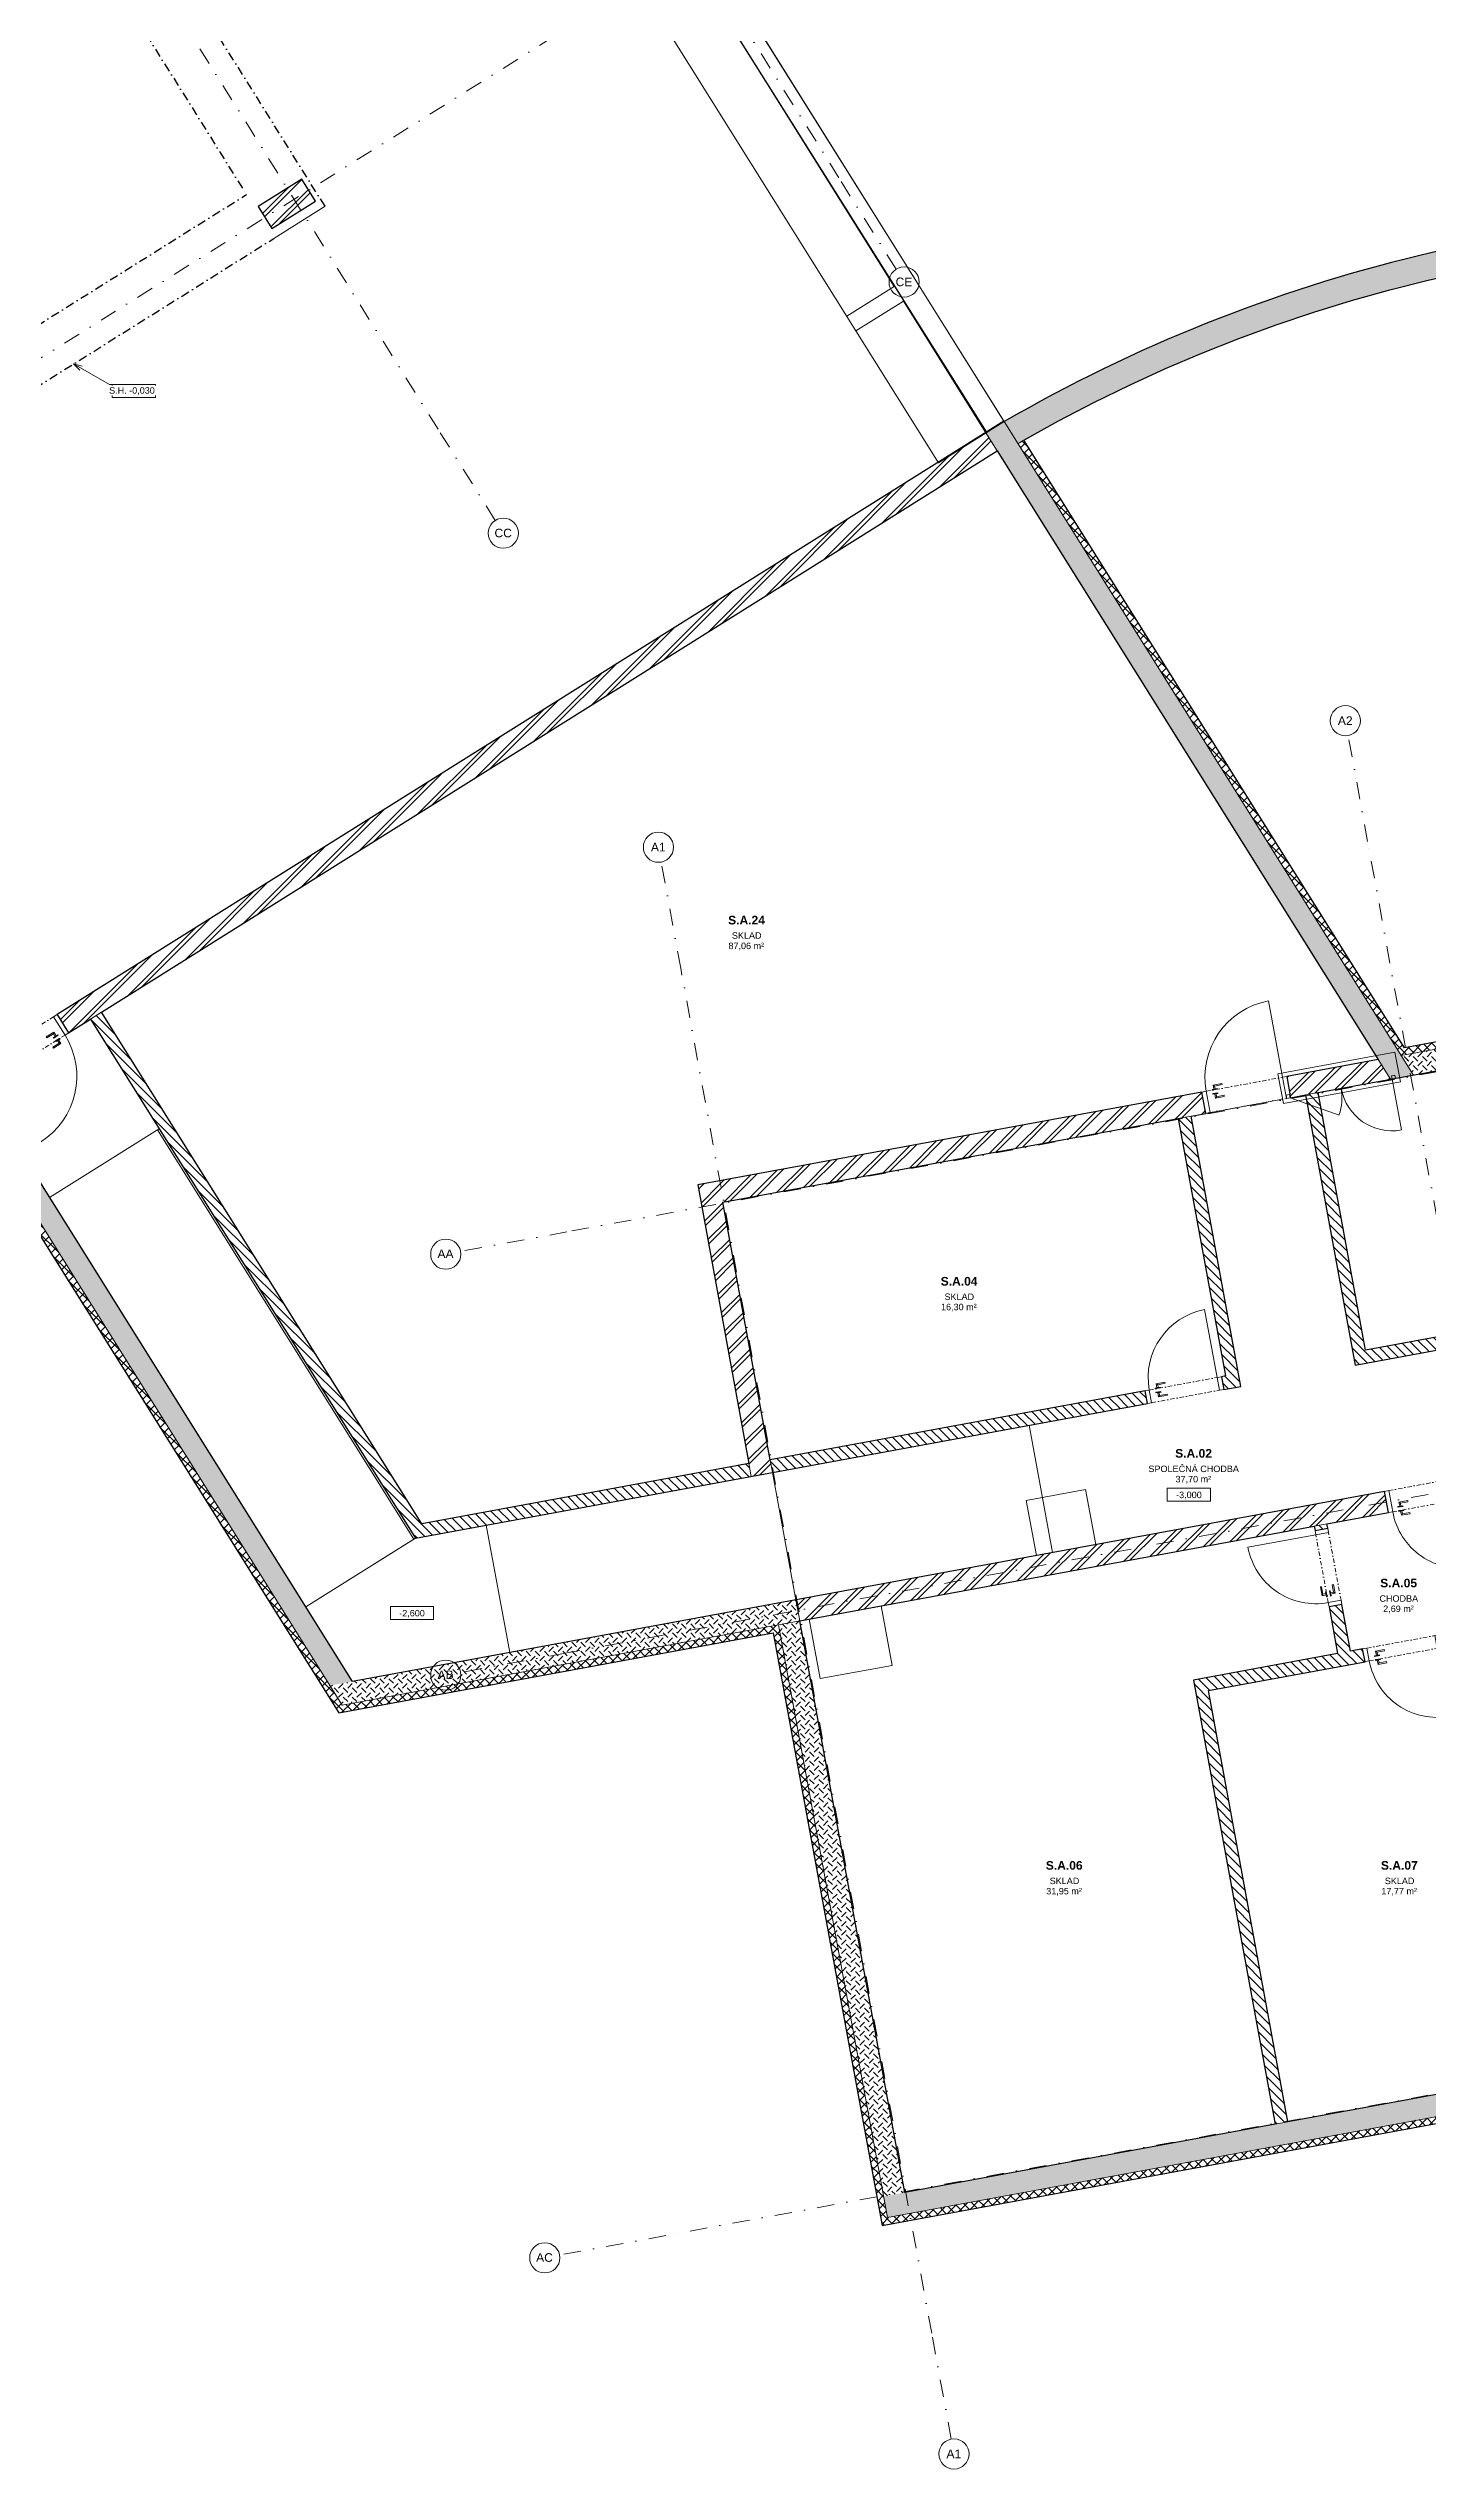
# Model space of a CAD drawing. Header units: millimetres. Extents: x -45447 to 28320, y -3247 to 72859.
# Drawn here: x -9940 to 6063, y -3247 to 24840 of the extents above; entities that cross this region are included whole.
import ezdxf

# ---------------------------------------------------------------- set-up
doc = ezdxf.new("R2010")
doc.units = ezdxf.units.MM
for name, pattern in [('HA_DashDot_10mm-S3mm', [500, 200, -150, 0, -150]), ('HA_DashDot_2_2mm-S0_6mm', [110, 50, -30, 0, -30]), ('HA_DashDot_4mm-S1mm', [200, 100, -50, 0, -50])]:
    doc.linetypes.add(name, pattern=pattern)
for name, color, linetype, lineweight in [('-UNDERLAY_A-AREA-____-IDEN', 252, 'Continuous', 9), ('-UNDERLAY_A-AREA-____-OTLN', 252, 'Continuous', 25), ('-UNDERLAY_A-DOOR-____-OTLN', 252, 'Continuous', 9), ('-UNDERLAY_A-DOOR-FRAM-MCUT', 252, 'Continuous', 9), ('-UNDERLAY_A-DOOR-FRAM-OTLN', 252, 'Continuous', 9), ('-UNDERLAY_A-FLOR-____-OTLN', 252, 'Continuous', 9), ('-UNDERLAY_A-FLOR-____-OVHD', 252, 'HA_DashDot_4mm-S1mm', 25), ('-UNDERLAY_A-FLOR-HRAL-OTLN', 252, 'Continuous', 9), ('-UNDERLAY_A-FLOR-LEVL-OTLN', 252, 'Continuous', 9), ('-UNDERLAY_A-GENM-____-OTLN', 252, 'Continuous', 9), ('-UNDERLAY_A-WALL-____-MCUT', 252, 'Continuous', 9), ('-UNDERLAY_A-WALL-____-PATT', 252, 'Continuous', 25), ('-UNDERLAY_G-____-____-DIMS', 252, 'Continuous', 5), ('-UNDERLAY_I-WALL-____-MCUT', 252, 'Continuous', 25), ('-UNDERLAY_I-WALL-____-OTLN', 252, 'Continuous', 9), ('-UNDERLAY_S-BEAM-____-OTLN', 252, 'Continuous', 9), ('-UNDERLAY_S-COLS-____-MCUT', 252, 'Continuous', 25), ('-UNDERLAY_S-COLS-____-OTLN', 252, 'Continuous', 9), ('-UNDERLAY_S-GRID-____-IDEN', 252, 'Continuous', 9), ('-UNDERLAY_S-GRID-____-OTLN', 252, 'Continuous', 5), ('A-DOOR-____-MCUT', 252, 'HA_DashDot_2_2mm-S0_6mm', 9), ('A-DOOR-____-OTLN', 252, 'Continuous', 9)]:
    doc.layers.add(name, color=color, linetype=linetype, lineweight=lineweight)
doc.styles.add('Arial_1', font='arial.ttf', dxfattribs={"height": 100})
doc.styles.add('Arial_2', font='arial.ttf', dxfattribs={"height": 75})
doc.styles.add('Arial_B', font='arialbd.ttf', dxfattribs={"height": 100})
pattern_1 = [(45, (0, 0), (-125.7236, 125.7236), []), (45, (0, 190.5), (-125.7236, 125.7236), [])]
pattern_2 = [(45, (0, 0), (0, 106.06602), [75, -75]), (135, (0, 56.066), (-106.06602, 7e-15), [75, -75])]
pattern_3 = [(135, (0, 0), (-53.033, -53.033), [])]
pattern_4 = [(45, (0, 0), (-53.033, 53.033), []), (135, (0, 0), (-53.033, -53.033), [])]

# ---------------------------------------------------------------- blocks, each defined once
blk = doc.blocks.new('HA_GM_Shaft_Rectangle _1_ - Default-1406561-1PP')
at = {"layer": '-UNDERLAY_A-GENM-____-OTLN'}
for p, q in [((0, -700), (0, 0)), ((0, 0), (850, 0)), ((850, 0), (850, -700)), ((850, -700), (0, -700))]:
    blk.add_line(p, q, dxfattribs=at)
blk = doc.blocks.new('HA_GM_Shaft_Rectangle _1_ - Default-1406562-1PP')
at = {"layer": '-UNDERLAY_A-GENM-____-OTLN'}
for p, q in [((0, -650), (0, 0)), ((0, 0), (700, 0)), ((700, 0), (700, -650)), ((700, -650), (0, -650))]:
    blk.add_line(p, q, dxfattribs=at)
blk = doc.blocks.new('HA_DR_Double_Swing_Solid_wCasing - In_1200x1970_600-1458889-1PP')
at = {"layer": '-UNDERLAY_A-DOOR-FRAM-OTLN'}
for p, q in [((-600, -85), (-640, -85)), ((-640, -85), (-640, -125)), ((-640, -125), (-600, -125)), ((-600, -85), (-600, -125)), ((600, -125), (600, -85)), ((600, -85), (640, -85)), ((640, -125), (600, -125)), ((640, -85), (640, -125))]:
    blk.add_line(p, q, dxfattribs=at)
at = {"layer": 'A-DOOR-____-OTLN'}
for p, q in [((-690, 175), (-690, -175)), ((690, 175), (-690, 175)), ((690, 175), (690, -175)), ((-690, -175), (690, -175))]:
    blk.add_line(p, q, dxfattribs=at)
at = {"layer": 'A-DOOR-____-OTLN', "lineweight": 5}
for p, q in [((-80, -425), (-600, -125)), ((600, -725), (600, -125))]:
    blk.add_line(p, q, dxfattribs=at)
for centre, start, end in [((-600, -125), 330, 360), ((600, -125), 180, 270)]:
    blk.add_arc(centre, 600, start, end, dxfattribs=at)
blk = doc.blocks.new('HA_sCO_Rectangle - 300X600-V4-1PP')
at = {"layer": '-UNDERLAY_S-COLS-____-OTLN', "lineweight": 5}
h = blk.add_hatch(dxfattribs=at)
h.set_pattern_fill('FP_8', color=256, style=0, pattern_type=2)
h.set_pattern_definition([(102.939, (23334.08, -6148.2), (-173.2855, -39.8118), []), (102.939, (23172.63, -6047.08), (-173.2855, -39.8118), [])])
h.paths.add_polyline_path([(150, -300), (150, 300), (-150, 300), (-150, -300)])
at = {"layer": '-UNDERLAY_S-COLS-____-MCUT'}
for p, q in [((150, 300), (-150, 300)), ((-150, 300), (-150, -300)), ((150, -300), (150, 300)), ((-150, -300), (150, -300))]:
    blk.add_line(p, q, dxfattribs=at)
blk = doc.blocks.new('Top Rail Type - Top Rail_Internal_-1379969-1PP')
at = {"layer": '-UNDERLAY_A-FLOR-HRAL-OTLN'}
for p, q in [((-8677, 12305), (-8656, 12318)), ((-5704, 7559), (-8677, 12305)), ((-5683, 7572), (-5704, 7559))]:
    blk.add_line(p, q, dxfattribs=at)
blk = doc.blocks.new('Top Rail Type - Top Rail_Internal_-V12-1PP')
at = {"layer": '-UNDERLAY_A-FLOR-HRAL-OTLN'}
for p, q in [((-8677, 12305), (-8656, 12318)), ((-5704, 7559), (-8677, 12305)), ((-5704, 7559), (-5683, 7572))]:
    blk.add_line(p, q, dxfattribs=at)
blk = doc.blocks.new('HA_DR_Single_Swing_Solid - In_900x1970_SKLEP-1383483-1PP')
at = {"layer": '-UNDERLAY_A-DOOR-FRAM-MCUT'}
for p, q in [((-500, -125), (-500, 125)), ((-500, 125), (-450, 125)), ((-450, 125), (-450, -125)), ((450, 125), (500, 125)), ((450, -125), (450, 125)), ((500, 125), (500, -125)), ((-450, -125), (-500, -125)), ((500, -125), (450, -125))]:
    blk.add_line(p, q, dxfattribs=at)
at = {"layer": 'A-DOOR-____-MCUT'}
for p, q in [((-450, 125), (450, 125)), ((-450, -125), (450, -125))]:
    blk.add_line(p, q, dxfattribs=at)
at = {"layer": 'A-DOOR-____-OTLN', "lineweight": 5}
blk.add_line((450, 1025), (450, 125), dxfattribs=at)
at = {"layer": 'A-DOOR-____-OTLN'}
for p, q in [((-380, 133), (-320, 133)), ((-380, 133), (-380, 125)), ((-320, 125), (-380, 125)), ((-380, 85), (-320, 85)), ((-380, 85), (-380, 77)), ((-320, 77), (-380, 77)), ((-358, 182), (-358, 133)), ((-255, 182), (-358, 182)), ((-358, 77), (-358, 27)), ((-358, 27), (-255, 27)), ((-343, 133), (-343, 167)), ((-343, 167), (-255, 167)), ((-343, 42), (-343, 77)), ((-255, 42), (-343, 42)), ((-320, 125), (-320, 133)), ((-320, 77), (-320, 85)), ((-255, 182), (-255, 167)), ((-255, 42), (-255, 27))]:
    blk.add_line(p, q, dxfattribs=at)
at = {"layer": 'A-DOOR-____-OTLN', "lineweight": 5}
blk.add_arc((450, 125), 900, 90, 180, dxfattribs=at)
at = {"layer": 'A-DOOR-____-OTLN'}
for points in [[(-343, 167), (-343, 167), (-343, 168), (-343, 168), (-343, 168), (-344, 169), (-344, 169), (-345, 170), (-345, 170), (-346, 171), (-347, 172), (-347, 172), (-348, 173), (-348, 173), (-349, 174), (-349, 174), (-350, 175), (-350, 175), (-350, 175), (-351, 176), (-351, 176), (-352, 177), (-352, 177), (-353, 178), (-353, 178), (-354, 179), (-354, 179), (-355, 180), (-355, 180), (-356, 181), (-356, 181), (-357, 182), (-357, 182), (-357, 182), (-358, 182), (-358, 182)], [(-358, 27), (-358, 27), (-357, 28), (-357, 28), (-357, 28), (-356, 29), (-356, 29), (-355, 30), (-355, 30), (-354, 31), (-353, 32), (-353, 32), (-352, 33), (-352, 33), (-351, 34), (-351, 34), (-350, 35), (-350, 35), (-350, 35), (-349, 36), (-349, 36), (-348, 37), (-348, 37), (-347, 38), (-347, 38), (-346, 39), (-346, 39), (-345, 40), (-345, 40), (-344, 41), (-344, 41), (-343, 42), (-343, 42), (-343, 42), (-343, 42), (-343, 42)]]:
    blk.add_open_spline(points, degree=3, knots=[0, 0, 0, 0, 0.083333, 0.125, 0.166667, 0.208333, 0.229167, 0.25, 0.291667, 0.333333, 0.354167, 0.375, 0.395833, 0.416667, 0.4375, 0.458333, 0.479167, 0.5, 0.520833, 0.541667, 0.5625, 0.583333, 0.604167, 0.625, 0.645833, 0.666667, 0.6875, 0.708333, 0.75, 0.770833, 0.791667, 0.833333, 0.875, 0.916667, 1, 1, 1, 1], dxfattribs=at)
blk = doc.blocks.new('HA_DR_Single_Swing_Solid - In_800x1970_SKLEP-1384801-1PP')
at = {"layer": '-UNDERLAY_A-DOOR-FRAM-MCUT'}
for p, q in [((-450, 75), (-400, 75)), ((-400, 75), (-400, -75)), ((400, 75), (450, 75)), ((400, -75), (400, 75)), ((-400, -75), (-450, -75)), ((450, -75), (400, -75))]:
    blk.add_line(p, q, dxfattribs=at)
at = {"layer": 'A-DOOR-____-MCUT'}
for p, q in [((-400, 75), (400, 75)), ((-400, -75), (400, -75))]:
    blk.add_line(p, q, dxfattribs=at)
at = {"layer": 'A-DOOR-____-OTLN', "lineweight": 5}
blk.add_line((400, 875), (400, 75), dxfattribs=at)
at = {"layer": 'A-DOOR-____-OTLN'}
for p, q in [((-330, 83), (-270, 83)), ((-330, 83), (-330, 75)), ((-270, 75), (-330, 75)), ((-330, 35), (-270, 35)), ((-330, 35), (-330, 27)), ((-270, 27), (-330, 27)), ((-308, 132), (-308, 83)), ((-205, 132), (-308, 132)), ((-308, 27), (-308, -22)), ((-293, 83), (-293, 118)), ((-293, 118), (-205, 118)), ((-293, -8), (-293, 27)), ((-270, 75), (-270, 83)), ((-270, 27), (-270, 35)), ((-205, 132), (-205, 118)), ((-308, -22), (-205, -22)), ((-205, -8), (-293, -8)), ((-205, -8), (-205, -22))]:
    blk.add_line(p, q, dxfattribs=at)
at = {"layer": 'A-DOOR-____-OTLN', "lineweight": 5}
blk.add_arc((400, 75), 800, 90, 180, dxfattribs=at)
at = {"layer": 'A-DOOR-____-OTLN'}
for points in [[(-293, 118), (-293, 118), (-293, 118), (-293, 118), (-293, 118), (-294, 119), (-294, 119), (-295, 120), (-295, 120), (-296, 121), (-297, 122), (-297, 122), (-298, 123), (-298, 123), (-299, 124), (-299, 124), (-300, 125), (-300, 125), (-300, 125), (-301, 126), (-301, 126), (-302, 127), (-302, 127), (-303, 128), (-303, 128), (-304, 129), (-304, 129), (-305, 130), (-305, 130), (-306, 131), (-306, 131), (-307, 132), (-307, 132), (-307, 132), (-308, 132), (-308, 132)], [(-308, -22), (-308, -22), (-307, -22), (-307, -22), (-307, -22), (-306, -21), (-306, -21), (-305, -20), (-305, -20), (-304, -19), (-303, -18), (-303, -18), (-302, -17), (-302, -17), (-301, -16), (-301, -16), (-300, -15), (-300, -15), (-300, -15), (-299, -14), (-299, -14), (-298, -13), (-298, -13), (-297, -12), (-297, -12), (-296, -11), (-296, -11), (-295, -10), (-295, -10), (-294, -9), (-294, -9), (-293, -8), (-293, -8), (-293, -8), (-293, -8), (-293, -8)]]:
    blk.add_open_spline(points, degree=3, knots=[0, 0, 0, 0, 0.083333, 0.125, 0.166667, 0.208333, 0.229167, 0.25, 0.291667, 0.333333, 0.354167, 0.375, 0.395833, 0.416667, 0.4375, 0.458333, 0.479167, 0.5, 0.520833, 0.541667, 0.5625, 0.583333, 0.604167, 0.625, 0.645833, 0.666667, 0.6875, 0.708333, 0.75, 0.770833, 0.791667, 0.833333, 0.875, 0.916667, 1, 1, 1, 1], dxfattribs=at)
blk = doc.blocks.new('HA_DR_Single_Swing_Solid - In_800x1970_SKLEP-1385622-1PP')
at = {"layer": '-UNDERLAY_A-DOOR-FRAM-MCUT'}
for p, q in [((-400, 75), (-450, 75)), ((-400, -75), (-400, 75)), ((450, 75), (400, 75)), ((400, 75), (400, -75)), ((-450, -75), (-400, -75)), ((400, -75), (450, -75))]:
    blk.add_line(p, q, dxfattribs=at)
at = {"layer": 'A-DOOR-____-MCUT'}
for p, q in [((-400, 75), (400, 75)), ((-400, -75), (400, -75))]:
    blk.add_line(p, q, dxfattribs=at)
at = {"layer": 'A-DOOR-____-OTLN'}
for p, q in [((-308, 22), (-308, -27)), ((-205, 22), (-308, 22)), ((-293, -27), (-293, 7)), ((-293, 7), (-205, 7)), ((-205, 22), (-205, 7)), ((-330, -27), (-270, -27)), ((-330, -27), (-330, -35)), ((-270, -35), (-330, -35)), ((-330, -75), (-270, -75)), ((-330, -75), (-330, -83)), ((-270, -83), (-330, -83)), ((-308, -83), (-308, -133)), ((-308, -133), (-205, -133)), ((-293, -118), (-293, -83)), ((-205, -118), (-293, -118)), ((-270, -35), (-270, -27)), ((-270, -83), (-270, -75)), ((-205, -118), (-205, -133))]:
    blk.add_line(p, q, dxfattribs=at)
at = {"layer": 'A-DOOR-____-OTLN', "lineweight": 5}
blk.add_line((400, -875), (400, -75), dxfattribs=at)
blk.add_arc((400, -75), 800, 180, 270, dxfattribs=at)
at = {"layer": 'A-DOOR-____-OTLN'}
for points in [[(-293, 7), (-293, 7), (-293, 8), (-293, 8), (-293, 8), (-294, 9), (-294, 9), (-295, 10), (-295, 10), (-296, 11), (-297, 12), (-297, 12), (-298, 13), (-298, 13), (-299, 14), (-299, 14), (-300, 15), (-300, 15), (-300, 15), (-301, 16), (-301, 16), (-302, 17), (-302, 17), (-303, 18), (-303, 18), (-304, 19), (-304, 19), (-305, 20), (-305, 20), (-306, 21), (-306, 21), (-307, 22), (-307, 22), (-307, 22), (-308, 22), (-308, 22)], [(-308, -133), (-308, -133), (-307, -132), (-307, -132), (-307, -132), (-306, -131), (-306, -131), (-305, -130), (-305, -130), (-304, -129), (-303, -128), (-303, -128), (-302, -127), (-302, -127), (-301, -126), (-301, -126), (-300, -125), (-300, -125), (-300, -125), (-299, -124), (-299, -124), (-298, -123), (-298, -123), (-297, -122), (-297, -122), (-296, -121), (-296, -121), (-295, -120), (-295, -120), (-294, -119), (-294, -119), (-293, -118), (-293, -118), (-293, -118), (-293, -118), (-293, -118)]]:
    blk.add_open_spline(points, degree=3, knots=[0, 0, 0, 0, 0.083333, 0.125, 0.166667, 0.208333, 0.229167, 0.25, 0.291667, 0.333333, 0.354167, 0.375, 0.395833, 0.416667, 0.4375, 0.458333, 0.479167, 0.5, 0.520833, 0.541667, 0.5625, 0.583333, 0.604167, 0.625, 0.645833, 0.666667, 0.6875, 0.708333, 0.75, 0.770833, 0.791667, 0.833333, 0.875, 0.916667, 1, 1, 1, 1], dxfattribs=at)
blk = doc.blocks.new('HA_DR_Single_Swing_Solid - In_800x1970_SKLEP-1386748-1PP')
at = {"layer": '-UNDERLAY_A-DOOR-FRAM-MCUT'}
for p, q in [((-400, 125), (-450, 125)), ((-400, -125), (-400, 125)), ((450, 125), (400, 125)), ((400, 125), (400, -125)), ((-450, -125), (-400, -125)), ((400, -125), (450, -125))]:
    blk.add_line(p, q, dxfattribs=at)
at = {"layer": 'A-DOOR-____-MCUT'}
for p, q in [((-400, 125), (400, 125)), ((-400, -125), (400, -125))]:
    blk.add_line(p, q, dxfattribs=at)
at = {"layer": 'A-DOOR-____-OTLN'}
for p, q in [((-330, -77), (-270, -77)), ((-330, -77), (-330, -85)), ((-270, -85), (-330, -85)), ((-330, -125), (-270, -125)), ((-330, -125), (-330, -133)), ((-270, -133), (-330, -133)), ((-308, -28), (-308, -77)), ((-205, -28), (-308, -28)), ((-308, -133), (-308, -183)), ((-308, -183), (-205, -183)), ((-293, -77), (-293, -43)), ((-293, -43), (-205, -43)), ((-293, -168), (-293, -133)), ((-205, -168), (-293, -168)), ((-270, -85), (-270, -77)), ((-270, -133), (-270, -125)), ((-205, -28), (-205, -43)), ((-205, -168), (-205, -183))]:
    blk.add_line(p, q, dxfattribs=at)
at = {"layer": 'A-DOOR-____-OTLN', "lineweight": 5}
blk.add_line((400, -925), (400, -125), dxfattribs=at)
blk.add_arc((400, -125), 800, 180, 270, dxfattribs=at)
at = {"layer": 'A-DOOR-____-OTLN'}
for points in [[(-293, -43), (-293, -43), (-293, -42), (-293, -42), (-293, -42), (-294, -41), (-294, -41), (-295, -40), (-295, -40), (-296, -39), (-297, -38), (-297, -38), (-298, -37), (-298, -37), (-299, -36), (-299, -36), (-300, -35), (-300, -35), (-300, -35), (-301, -34), (-301, -34), (-302, -33), (-302, -33), (-303, -32), (-303, -32), (-304, -31), (-304, -31), (-305, -30), (-305, -30), (-306, -29), (-306, -29), (-307, -28), (-307, -28), (-307, -28), (-308, -28), (-308, -28)], [(-308, -183), (-308, -183), (-307, -182), (-307, -182), (-307, -182), (-306, -181), (-306, -181), (-305, -180), (-305, -180), (-304, -179), (-303, -178), (-303, -178), (-302, -177), (-302, -177), (-301, -176), (-301, -176), (-300, -175), (-300, -175), (-300, -175), (-299, -174), (-299, -174), (-298, -173), (-298, -173), (-297, -172), (-297, -172), (-296, -171), (-296, -171), (-295, -170), (-295, -170), (-294, -169), (-294, -169), (-293, -168), (-293, -168), (-293, -168), (-293, -168), (-293, -168)]]:
    blk.add_open_spline(points, degree=3, knots=[0, 0, 0, 0, 0.083333, 0.125, 0.166667, 0.208333, 0.229167, 0.25, 0.291667, 0.333333, 0.354167, 0.375, 0.395833, 0.416667, 0.4375, 0.458333, 0.479167, 0.5, 0.520833, 0.541667, 0.5625, 0.583333, 0.604167, 0.625, 0.645833, 0.666667, 0.6875, 0.708333, 0.75, 0.770833, 0.791667, 0.833333, 0.875, 0.916667, 1, 1, 1, 1], dxfattribs=at)
blk = doc.blocks.new('HA_DR_Single_Swing_Solid - In_900x1970_SKLEP-V17-1PP')
at = {"layer": '-UNDERLAY_A-DOOR-FRAM-MCUT'}
for p, q in [((-500, 125), (-450, 125)), ((-450, 125), (-450, -125)), ((450, 125), (500, 125)), ((450, -125), (450, 125)), ((-450, -125), (-500, -125)), ((500, -125), (450, -125))]:
    blk.add_line(p, q, dxfattribs=at)
at = {"layer": 'A-DOOR-____-MCUT'}
for p, q in [((-450, 125), (450, 125)), ((-450, -125), (450, -125))]:
    blk.add_line(p, q, dxfattribs=at)
at = {"layer": 'A-DOOR-____-OTLN', "lineweight": 5}
blk.add_line((450, 1025), (450, 125), dxfattribs=at)
at = {"layer": 'A-DOOR-____-OTLN'}
for p, q in [((-380, 133), (-320, 133)), ((-380, 133), (-380, 125)), ((-320, 125), (-380, 125)), ((-380, 85), (-320, 85)), ((-380, 85), (-380, 77)), ((-320, 77), (-380, 77)), ((-358, 182), (-358, 133)), ((-255, 182), (-358, 182)), ((-358, 77), (-358, 28)), ((-358, 28), (-255, 28)), ((-343, 133), (-343, 168)), ((-343, 168), (-255, 168)), ((-343, 42), (-343, 77)), ((-255, 42), (-343, 42)), ((-320, 125), (-320, 133)), ((-320, 77), (-320, 85)), ((-255, 182), (-255, 168)), ((-255, 42), (-255, 28))]:
    blk.add_line(p, q, dxfattribs=at)
at = {"layer": 'A-DOOR-____-OTLN', "lineweight": 5}
blk.add_arc((450, 125), 900, 90, 180, dxfattribs=at)
at = {"layer": 'A-DOOR-____-OTLN'}
for points in [[(-343, 168), (-343, 168), (-343, 168), (-343, 168), (-343, 168), (-344, 169), (-344, 169), (-345, 170), (-345, 170), (-346, 171), (-347, 172), (-347, 172), (-348, 173), (-348, 173), (-349, 174), (-349, 174), (-350, 175), (-350, 175), (-350, 175), (-351, 176), (-351, 176), (-352, 177), (-352, 177), (-353, 178), (-353, 178), (-354, 179), (-354, 179), (-355, 180), (-355, 180), (-356, 181), (-356, 181), (-357, 182), (-357, 182), (-357, 182), (-358, 182), (-358, 182)], [(-358, 28), (-358, 28), (-357, 28), (-357, 28), (-357, 28), (-356, 29), (-356, 29), (-355, 30), (-355, 30), (-354, 31), (-353, 32), (-353, 32), (-352, 33), (-352, 33), (-351, 34), (-351, 34), (-350, 35), (-350, 35), (-350, 35), (-349, 36), (-349, 36), (-348, 37), (-348, 37), (-347, 38), (-347, 38), (-346, 39), (-346, 39), (-345, 40), (-345, 40), (-344, 41), (-344, 41), (-343, 42), (-343, 42), (-343, 42), (-343, 42), (-343, 42)]]:
    blk.add_open_spline(points, degree=3, knots=[0, 0, 0, 0, 0.083333, 0.125, 0.166667, 0.208333, 0.229167, 0.25, 0.291667, 0.333333, 0.354167, 0.375, 0.395833, 0.416667, 0.4375, 0.458333, 0.479167, 0.5, 0.520833, 0.541667, 0.5625, 0.583333, 0.604167, 0.625, 0.645833, 0.666667, 0.6875, 0.708333, 0.75, 0.770833, 0.791667, 0.833333, 0.875, 0.916667, 1, 1, 1, 1], dxfattribs=at)
blk = doc.blocks.new('Grid - Radius 3_5mm-353793-1PP')
at = {"layer": '-UNDERLAY_S-GRID-____-IDEN'}
blk.add_circle((0, 0), 3.5, dxfattribs=at)
blk = doc.blocks.new('Spot Elevations - Generic-448778-1PP')
at = {"layer": '-UNDERLAY_G-____-____-DIMS', "lineweight": 9}
for p, q in [((-5, 0), (-5, 3)), ((-5, 3), (5, 3)), ((5, 0), (-5, 0)), ((5, 3), (5, 0))]:
    blk.add_line(p, q, dxfattribs=at)

msp = doc.modelspace()

# ---------------------------------------------------------------- hatches: boundary and pattern name
at = {"layer": '-UNDERLAY_A-WALL-____-PATT', "lineweight": 5}
h = msp.add_hatch(dxfattribs=at)
h.set_pattern_fill('FP_2', color=256, style=0, pattern_type=2)
h.set_pattern_definition(pattern_2)
h.paths.add_polyline_path([(1303, 20259), (1372, 20299), (1774, 20522), (2182, 20735), (2595, 20937), (3013, 21129), (3436, 21309), (3864, 21478), (4296, 21636), (4732, 21783), (5171, 21919), (5614, 22043), (6060, 22155), (6509, 22256), (6960, 22345), (7413, 22422), (7869, 22488), (8325, 22542), (8783, 22584), (9242, 22613), (9702, 22631), (10162, 22638), (10622, 22632), (11081, 22614), (11099, 22913), (10627, 22932), (10155, 22938), (9684, 22931), (9212, 22912), (8741, 22881), (8271, 22838), (7802, 22782), (7335, 22714), (6870, 22633), (6407, 22541), (5947, 22436), (5490, 22320), (5035, 22191), (4585, 22051), (4138, 21899), (3695, 21735), (3257, 21559), (2824, 21373), (2395, 21174), (1972, 20965), (1555, 20745), (1143, 20514)])
h = msp.add_hatch(dxfattribs=at)
h.set_pattern_fill('FP_2', color=256, style=0, pattern_type=2)
h.set_pattern_definition(pattern_2)
h.paths.add_polyline_path([(5623, 12891), (5888, 12939), (1140, 20519), (928, 20386), (5480, 13119)])
h = msp.add_hatch(dxfattribs=at)
h.set_pattern_fill('FP_1', color=256, style=0, pattern_type=2)
h.set_pattern_definition(pattern_1)
h.paths.add_polyline_path([(-10723, 12793), (-10554, 12899), (-10686, 13111), (-10856, 13005), (-10758, 12849)])
h.paths.add_polyline_path([(-9706, 13430), (1061, 20174), (928, 20386), (-9839, 13642), (-9735, 13476)])
h = msp.add_hatch(dxfattribs=at)
h.set_pattern_fill('FP_15', color=256, style=0, pattern_type=2)
h.set_pattern_definition(pattern_4)
h.paths.add_polyline_path([(5699, 13240), (5784, 13256), (1372, 20299), (1303, 20259), (4652, 14913)])
h = msp.add_hatch(dxfattribs=at)
h.set_pattern_fill('FP_15', color=256, style=0, pattern_type=2)
h.set_pattern_definition(pattern_4)
h.paths.add_polyline_path([(5745, 13167), (22311, 16216), (22317, 16298), (5699, 13240)])
h = msp.add_hatch(dxfattribs=at)
h.set_pattern_fill('FP_3', color=256, style=0, pattern_type=2)
h.set_pattern_definition(pattern_3)
h.paths.add_polyline_path([(-5683, 7572), (-5524, 7601), (-9325, 13669), (-9452, 13589), (-8557, 12160)])
h = msp.add_hatch(dxfattribs=at)
h.set_pattern_fill('FP_2', color=256, style=0, pattern_type=2)
h.set_pattern_definition(pattern_2)
h.paths.add_polyline_path([(5888, 12939), (7656, 13265), (7610, 13510), (5745, 13167)])
h = msp.add_hatch(dxfattribs=at)
h.set_pattern_fill('FP_2', color=256, style=0, pattern_type=2)
h.set_pattern_definition(pattern_2)
h.paths.add_polyline_path([(-6678, 5863), (-6413, 5912), (-10856, 13005), (-11068, 12872), (-7706, 7506)])
h = msp.add_hatch(dxfattribs=at)
h.set_pattern_fill('FP_1', color=256, style=0, pattern_type=2)
h.set_pattern_definition(pattern_1)
h.paths.add_polyline_path([(-2120, 11466), (3481, 12496), (3436, 12742), (-2165, 11712)])
h.paths.add_polyline_path([(4464, 12677), (5623, 12891), (5480, 13119), (4419, 12923)])
h = msp.add_hatch(dxfattribs=at)
h.set_pattern_fill('FP_15', color=256, style=0, pattern_type=2)
h.set_pattern_definition(pattern_4)
h.paths.add_polyline_path([(-6620, 5620), (-6535, 5635), (-10935, 12660), (-11003, 12618), (-7801, 7506)])
h = msp.add_hatch(dxfattribs=at)
h.set_pattern_fill('FP_3', color=256, style=0, pattern_type=2)
h.set_pattern_definition(pattern_3)
h.paths.add_polyline_path([(5186, 9724), (5333, 9751), (4784, 12736), (4636, 12709), (5175, 9780)])
h = msp.add_hatch(dxfattribs=at)
h.set_pattern_fill('FP_3', color=256, style=0, pattern_type=2)
h.set_pattern_definition(pattern_3)
h.paths.add_polyline_path([(3738, 9305), (3885, 9332), (3309, 12465), (3161, 12438), (3710, 9453)])
h = msp.add_hatch(dxfattribs=at)
h.set_pattern_fill('FP_1', color=256, style=0, pattern_type=2)
h.set_pattern_definition(pattern_1)
h.paths.add_polyline_path([(-1790, 8288), (-1544, 8333), (-2165, 11712), (-2411, 11666), (-1817, 8436)])
h = msp.add_hatch(dxfattribs=at)
h.set_pattern_fill('FP_3', color=256, style=0, pattern_type=2)
h.set_pattern_definition(pattern_3)
h.paths.add_polyline_path([(5213, 9577), (7052, 9915), (7025, 10063), (5186, 9724)])
h.paths.add_polyline_path([(8035, 10096), (8232, 10132), (8205, 10280), (8008, 10244)])
h = msp.add_hatch(dxfattribs=at)
h.set_pattern_fill('FP_3', color=256, style=0, pattern_type=2)
h.set_pattern_definition(pattern_3)
h.paths.add_polyline_path([(-1544, 8333), (2803, 9133), (2776, 9281), (-1571, 8481)])
h.paths.add_polyline_path([(3688, 9296), (3738, 9305), (3710, 9453), (3661, 9444)])
h = msp.add_hatch(dxfattribs=at)
h.set_pattern_fill('FP_3', color=256, style=0, pattern_type=2)
h.set_pattern_definition(pattern_3)
h.paths.add_polyline_path([(-5524, 7601), (-1790, 8288), (-1817, 8436), (-5610, 7738)])
h = msp.add_hatch(dxfattribs=at)
h.set_pattern_fill('FP_1', color=256, style=0, pattern_type=2)
h.set_pattern_definition(pattern_1)
h.paths.add_polyline_path([(-1227, 6612), (5598, 7868), (5553, 8114), (-1272, 6858)])
h.paths.add_polyline_path([(6484, 8031), (6749, 8080), (6704, 8326), (6438, 8277), (6476, 8074)])
h = msp.add_hatch(dxfattribs=at)
h.set_pattern_fill('FP_3', color=256, style=0, pattern_type=2)
h.set_pattern_definition(pattern_3)
h.paths.add_polyline_path([(5009, 6235), (5157, 6262), (5057, 6803), (4910, 6775), (4985, 6368)])
h.paths.add_polyline_path([(4747, 7661), (4894, 7688), (4885, 7737), (4738, 7710)])
h = msp.add_hatch(dxfattribs=at)
h.set_pattern_fill('FP_2', color=256, style=0, pattern_type=2)
h.set_pattern_definition(pattern_2)
h.paths.add_polyline_path([(-6535, 5635), (-1473, 6567), (-1518, 6813), (-6678, 5863)])
h = msp.add_hatch(dxfattribs=at)
h.set_pattern_fill('FP_2', color=256, style=0, pattern_type=2)
h.set_pattern_definition(pattern_2)
h.paths.add_polyline_path([(-254, -57), (-8, -12), (-1272, 6858), (-1518, 6813), (-808, 2957)])
h = msp.add_hatch(dxfattribs=at)
h.set_pattern_fill('FP_15', color=256, style=0, pattern_type=2)
h.set_pattern_definition(pattern_4)
h.paths.add_polyline_path([(-6574, 5547), (-1537, 6474), (-1552, 6552), (-6620, 5620)])
h = msp.add_hatch(dxfattribs=at)
h.set_pattern_fill('FP_15', color=256, style=0, pattern_type=2)
h.set_pattern_definition(pattern_4)
h.paths.add_polyline_path([(-287, -317), (-209, -303), (-1473, 6567), (-1552, 6552), (-890, 2957)])
h = msp.add_hatch(dxfattribs=at)
h.set_pattern_fill('FP_3', color=256, style=0, pattern_type=2)
h.set_pattern_definition(pattern_3)
h.paths.add_polyline_path([(3512, 5807), (5327, 6140), (5299, 6288), (3485, 5954)])
h.paths.add_polyline_path([(6212, 6303), (6949, 6439), (6922, 6587), (6185, 6451), (6200, 6368)])
h = msp.add_hatch(dxfattribs=at)
h.set_pattern_fill('FP_3', color=256, style=0, pattern_type=2)
h.set_pattern_definition(pattern_3)
h.paths.add_polyline_path([(4285, 778), (4432, 805), (3485, 5954), (3337, 5927), (3884, 2957)])
h = msp.add_hatch(dxfattribs=at)
h.set_pattern_fill('FP_15', color=256, style=0, pattern_type=2)
h.set_pattern_definition(pattern_4)
h.paths.add_polyline_path([(-273, -396), (21374, 3588), (21379, 3670), (-287, -317)])
h = msp.add_hatch(dxfattribs=at)
h.set_pattern_fill('FP_2', color=256, style=0, pattern_type=2)
h.set_pattern_definition(pattern_2)
h.paths.add_polyline_path([(-209, -303), (21379, 3670), (21397, 3927), (-254, -57)])

# ---------------------------------------------------------------- linework, layer by layer
at = {"layer": '-UNDERLAY_A-AREA-____-OTLN'}
msp.add_line((939, 20394), (-2498, 25853), dxfattribs=at)
at = {"layer": '-UNDERLAY_A-FLOR-____-OTLN'}
for p, q in [((1140, 20519), (-3345, 27680)), ((-3045, 25505), (381, 20036)), ((381, 20036), (1143, 20514)), ((1143, 20514), (5888, 12939)), ((-6535, 5635), (-10935, 12660)), ((4371, 12660), (3481, 12496)), ((-9927, 11521), (-8676, 12304)), ((-1571, 8481), (-1272, 6858)), ((-4591, 6247), (-4863, 7722)), ((-5683, 7572), (-6954, 6775)), ((-1227, 6612), (-1473, 6567))]:
    msp.add_line(p, q, dxfattribs=at)
at = {"layer": '-UNDERLAY_A-FLOR-____-OVHD'}
for p, q in [((-6733, 23010), (-13843, 34362)), ((-14436, 33990), (-7644, 23146)), ((-17365, 17058), (-7644, 23146)), ((-17047, 16549), (-7326, 22638))]:
    msp.add_line(p, q, dxfattribs=at)
at = {"layer": '-UNDERLAY_A-FLOR-LEVL-OTLN'}
for p, q in [((-8677, 12305), (-9927, 11522)), ((1431, 8881), (1703, 7405)), ((-5704, 7559), (-6954, 6776))]:
    msp.add_line(p, q, dxfattribs=at)
at = {"layer": '-UNDERLAY_A-WALL-____-MCUT'}
for p, q in [((1061, 20174), (928, 20386)), ((22230, 16201), (5745, 13167)), ((-9325, 13669), (-9452, 13589)), ((5623, 12891), (5480, 13119)), ((4784, 12736), (4636, 12709)), ((3309, 12465), (3161, 12438)), ((-1790, 8288), (-1817, 8436)), ((4885, 7737), (4738, 7710)), ((-1272, 6858), (-1227, 6612)), ((-1473, 6567), (-6535, 5635)), ((-1473, 6567), (-209, -303)), ((-209, -303), (21379, 3670)), ((4285, 778), (4432, 805))]:
    msp.add_line(p, q, dxfattribs=at)
at = {"layer": '-UNDERLAY_A-WALL-____-MCUT', "lineweight": 25}
for p, q in [((5784, 13256), (1372, 20299)), ((22317, 16298), (5784, 13256)), ((-10960, 12550), (-6574, 5547)), ((-6574, 5547), (-1537, 6474)), ((-1537, 6474), (-273, -396)), ((-273, -396), (21455, 3602))]:
    msp.add_line(p, q, dxfattribs=at)
at = {"layer": '-UNDERLAY_A-WALL-____-MCUT'}
msp.add_arc((10165, 4938), 17700, 119.7854, 120.0445, dxfattribs=at)
at = {"layer": '-UNDERLAY_G-____-____-DIMS', "lineweight": 9}
for p, q in [((-9648, 21184), (-9548, 21157)), ((-9648, 21184), (-9575, 21110)), ((-9648, 21184), (-9232, 20944)), ((-9232, 20944), (-8950, 20944))]:
    msp.add_line(p, q, dxfattribs=at)
at = {"layer": '-UNDERLAY_I-WALL-____-MCUT'}
for p, q in [((1140, 20519), (-9839, 13642)), ((1143, 20514), (1140, 20519)), ((-9325, 13669), (1061, 20174)), ((1061, 20174), (5480, 13119)), ((-9839, 13642), (-9706, 13430)), ((-9706, 13430), (-9452, 13589)), ((-9452, 13589), (-5683, 7572)), ((-5610, 7738), (-9325, 13669)), ((4784, 12736), (7656, 13265)), ((5480, 13119), (4419, 12923)), ((4419, 12923), (4464, 12677)), ((-6413, 5912), (-10723, 12793)), ((3436, 12742), (-2411, 11666)), ((3481, 12496), (3436, 12742)), ((4464, 12677), (4636, 12709)), ((4636, 12709), (5213, 9577)), ((5333, 9751), (4784, 12736)), ((-2120, 11466), (3161, 12438)), ((3161, 12438), (3710, 9453)), ((3309, 12465), (3481, 12496)), ((3885, 9332), (3309, 12465)), ((-2411, 11666), (-1817, 8436)), ((-1571, 8481), (-2120, 11466)), ((5213, 9577), (7052, 9915)), ((7025, 10063), (5333, 9751)), ((2776, 9281), (-1571, 8481)), ((2803, 9133), (2776, 9281)), ((3710, 9453), (3661, 9444)), ((3661, 9444), (3688, 9296)), ((3688, 9296), (3885, 9332)), ((-5683, 7572), (2803, 9133)), ((-1817, 8436), (-5610, 7738)), ((5553, 8114), (-6413, 5912)), ((4885, 7737), (5598, 7868)), ((5598, 7868), (5553, 8114)), ((-1227, 6612), (4738, 7710)), ((4738, 7710), (4747, 7661)), ((4747, 7661), (4894, 7688)), ((4894, 7688), (4885, 7737)), ((5057, 6803), (4910, 6775)), ((4910, 6775), (5009, 6235)), ((5157, 6262), (5057, 6803)), ((-8, -12), (-1227, 6612)), ((5009, 6235), (3337, 5927)), ((5299, 6288), (5157, 6262)), ((5327, 6140), (5299, 6288)), ((3337, 5927), (4285, 778)), ((3512, 5807), (5327, 6140)), ((4432, 805), (3512, 5807)), ((7870, 1438), (4432, 805)), ((4285, 778), (-8, -12))]:
    msp.add_line(p, q, dxfattribs=at)
at = {"layer": '-UNDERLAY_I-WALL-____-MCUT', "flags": 128}
msp.add_lwpolyline([(1372, 20299), (1774, 20522), (2182, 20735), (2595, 20937), (3013, 21129), (3436, 21309), (3864, 21478), (4296, 21636), (4732, 21783), (5171, 21919), (5614, 22043), (6060, 22155), (6509, 22256), (6960, 22345), (7413, 22422), (7869, 22488), (8325, 22542), (8783, 22584), (9242, 22613), (9702, 22631), (10162, 22638), (10622, 22632), (11081, 22614)], dxfattribs=at)
at = {"layer": '-UNDERLAY_I-WALL-____-MCUT'}
msp.add_arc((10165, 4938), 18000, 87.0244, 120.0782, dxfattribs=at)
at = {"layer": '-UNDERLAY_I-WALL-____-OTLN'}
for p, q in [((-2494, 25850), (-133, 22081)), ((1143, 20514), (-2282, 25982)), ((-133, 22081), (-684, 21736)), ((-578, 21567), (-27, 21912)), ((-27, 21912), (928, 20386)), ((928, 20386), (377, 20041))]:
    msp.add_line(p, q, dxfattribs=at)
at = {"layer": '-UNDERLAY_S-BEAM-____-OTLN'}
msp.add_line((-7326, 22638), (-6733, 23010), dxfattribs=at)
at = {"layer": '-UNDERLAY_S-GRID-____-OTLN', "linetype": 'HA_DashDot_10mm-S3mm', "lineweight": 9}
for p, q in [((-774, 23340), (-19697, 53550)), ((-5423, 20428), (-24519, 50916)), ((-20350, 14787), (-383, 27293)), ((-111, 22281), (-774, 23340)), ((-4759, 19369), (-5423, 20428)), ((5357, 15646), (5131, 16875)), ((26326, 16690), (-3931, 11122)), ((8512, -1500), (5357, 15646)), ((-2609, 14180), (-2836, 15409)), ((302, -1642), (-2609, 14180)), ((26715, 11881), (-3931, 6242)), ((-3931, 11122), (-5161, 10896)), ((-3931, 6242), (-5161, 6015)), ((26715, 4916), (-2783, -512)), ((-2783, -512), (-4013, -738)), ((528, -2871), (302, -1642))]:
    msp.add_line(p, q, dxfattribs=at)

# ---------------------------------------------------------------- block references
at = {"layer": '-UNDERLAY_A-DOOR-____-OTLN'}
for name, p, rotation in [('HA_DR_Single_Swing_Solid - In_900x1970_SKLEP-V17-1PP', (3950, 12710), 10.42708866108196), ('HA_DR_Single_Swing_Solid - In_900x1970_SKLEP-1383483-1PP', (-10196, 13271), 212.0612494774559), ('HA_DR_Double_Swing_Solid_wCasing - In_1200x1970_600-1458889-1PP', (5027, 12908), 10.42708866108196), ('HA_DR_Single_Swing_Solid - In_800x1970_SKLEP-1384801-1PP', (3232, 9288), 10.42708866108196), ('HA_DR_Single_Swing_Solid - In_800x1970_SKLEP-1386748-1PP', (6018, 8073), 10.4270886610822), ('HA_DR_Single_Swing_Solid - In_800x1970_SKLEP-1384801-1PP', (4902, 7232), 100.4270886610821), ('HA_DR_Single_Swing_Solid - In_800x1970_SKLEP-1385622-1PP', (5756, 6296), 10.4270886610822)]:
    msp.add_blockref(name, p, dxfattribs=dict(at, rotation=rotation))
at = {"layer": '-UNDERLAY_A-FLOR-HRAL-OTLN'}
for name in ['Top Rail Type - Top Rail_Internal_-1379969-1PP', 'Top Rail Type - Top Rail_Internal_-V12-1PP']:
    msp.add_blockref(name, (0, 0), dxfattribs=at)
at = {"layer": '-UNDERLAY_A-GENM-____-OTLN', "rotation": 10.42708866108199}
for name, p in [('HA_GM_Shaft_Rectangle _1_ - Default-1406562-1PP', (1398, 8010)), ('HA_GM_Shaft_Rectangle _1_ - Default-1406561-1PP', (-1119, 6632))]:
    msp.add_blockref(name, p, dxfattribs=at)
at = {"layer": '-UNDERLAY_G-____-____-DIMS', "lineweight": 9, "xscale": 49.99999999999998, "yscale": 49.99999999999998, "zscale": 49.99999999999998, "rotation": 180}
msp.add_blockref('Spot Elevations - Generic-448778-1PP', (-8950, 20944), dxfattribs=at)
at = {"layer": '-UNDERLAY_G-____-____-DIMS', "lineweight": 9, "xscale": 49.99999999999998, "yscale": 49.99999999999998, "zscale": 49.99999999999998}
for p in [(3284, 8000), (-5725, 6629)]:
    msp.add_blockref('Spot Elevations - Generic-448778-1PP', p, dxfattribs=at)
at = {"layer": '-UNDERLAY_S-COLS-____-OTLN', "rotation": 302.0612494774559}
msp.add_blockref('HA_sCO_Rectangle - 300X600-V4-1PP', (-7176, 23039), dxfattribs=at)
at = {"layer": '-UNDERLAY_S-GRID-____-IDEN'}
for p, xscale, yscale, zscale, rotation in [((-18, 22132), 49.99999999999997, 49.99999999999997, 49.99999999999997, 32.06124947745562), ((-4666, 19221), 49.99999999999998, 49.99999999999998, 49.99999999999998, 32.06124947745563), ((5099, 17047), 49.99999999999997, 49.99999999999997, 49.99999999999997, 10.4270886610821), ((-2867, 15581), 49.99999999999997, 49.99999999999997, 49.99999999999997, 10.4270886610821), ((-5333, 10864), 49.99999999999997, 49.99999999999997, 49.99999999999997, 100.4270886610821), ((-5333, 5984), 49.99999999999997, 49.99999999999997, 49.99999999999997, 100.4270886610821), ((-4185, -770), 49.99999999999997, 49.99999999999997, 49.99999999999997, 100.4270886610821), ((560, -3043), 49.99999999999997, 49.99999999999997, 49.99999999999997, 10.4270886610821)]:
    msp.add_blockref('Grid - Radius 3_5mm-353793-1PP', p, dxfattribs=dict(at, xscale=xscale, yscale=yscale, zscale=zscale, rotation=rotation))

# ---------------------------------------------------------------- texts
at = {"layer": '-UNDERLAY_A-AREA-____-IDEN', "lineweight": 5, "attachment_point": 1}
for s, insert, char_height, width, style in [('S.A.24', (-2059, 14786), 100, 529.11, 'Arial_B'), ('87,06 m²', (-2055, 14475), 75, 513.08, 'Arial_2'), ('SKLAD', (-2015, 14595), 75, 416.88, 'Arial_2'), ('S.A.04', (406, 10600), 100, 529.11, 'Arial_B'), ('SKLAD', (450, 10408), 75, 416.88, 'Arial_2'), ('16,30 m²', (410, 10289), 75, 513.08, 'Arial_2'), ('S.A.02', (3125, 8605), 100, 529.11, 'Arial_B'), ('ČNÁ CHODBA', (3166, 8413), 75, 849.79, 'Arial_2'), ('SPOLE', (2815, 8413), 75, 424.89, 'Arial_2'), ('37,70 m²', (3129, 8294), 75, 513.08, 'Arial_2'), ('S.A.05', (5503, 7102), 100, 529.11, 'Arial_B'), ('CHODBA', (5494, 6910), 75, 545.15, 'Arial_2'), ('2,69 m²', (5537, 6791), 75, 440.93, 'Arial_2'), ('S.A.06', (1625, 3829), 100, 529.11, 'Arial_B'), ('S.A.07', (5511, 3829), 100, 529.11, 'Arial_B'), ('31,95 m²', (1630, 3518), 75, 513.08, 'Arial_2'), ('SKLAD', (1670, 3637), 75, 416.88, 'Arial_2'), ('17,77 m²', (5516, 3518), 75, 513.08, 'Arial_2'), ('SKLAD', (5556, 3637), 75, 416.88, 'Arial_2')]:
    msp.add_mtext(s, dxfattribs=dict(at, insert=insert, char_height=char_height, width=width, style=style))
at = {"layer": '-UNDERLAY_S-GRID-____-IDEN', "lineweight": 5, "char_height": 100, "attachment_point": 1, "style": 'Arial_1'}
for s, insert, width in [('CE', (-117, 22184), 240.51), ('CC', (-4768, 19273), 248.52), ('A2', (5012, 17098), 212.45), ('A1', (-2954, 15632), 212.45), ('AA', (-5429, 10918), 232.49), ('AB', (-5429, 6038), 232.49), ('AC', (-4285, -716), 240.51), ('A1', (473, -2992), 212.45)]:
    msp.add_mtext(s, dxfattribs=dict(at, insert=insert, width=width))

# ---------------------------------------------------------------- next in the draw order: texts
at = {"layer": '-UNDERLAY_G-____-____-DIMS', "lineweight": 9, "char_height": 75, "attachment_point": 1, "line_spacing_factor": 0.941778, "style": 'Arial_2', "bg_fill": 3, "box_fill_scale": 1.25, "bg_fill_color": 256, "bg_fill_true_color": 13158600, "bg_fill_transparency": 0}
for s, insert, width in [('S.H. -0,030', (-9237, 20913), 633.57), ('-3,000', (3136, 8111), 355.35), ('-2,600', (-5873, 6740), 355.35)]:
    msp.add_mtext(s, dxfattribs=dict(at, insert=insert, width=width))

doc.saveas('drawing.dxf')
